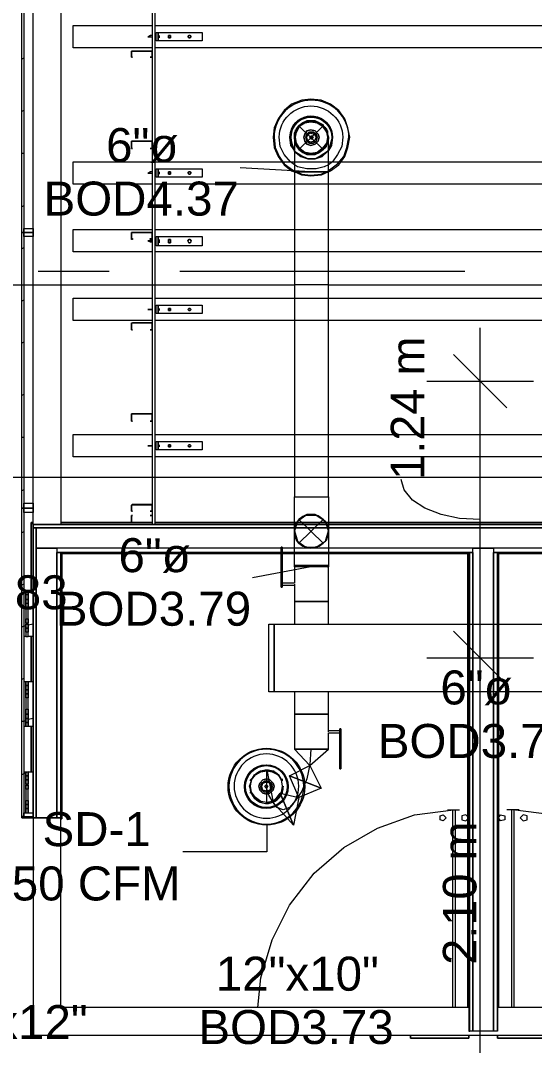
# Model space of a CAD drawing. Header units: metres. Extents: x -2 to 237, y -8 to 52.
# Drawn here: x 18.305 to 20.602, y 11.78 to 16.362 of the extents above; entities that cross this region are included whole.
import ezdxf

# ---------------------------------------------------------------- set-up
doc = ezdxf.new("R2010")
doc.units = ezdxf.units.M
doc.layers.add('HVAC - Ductos', color=5, linetype='Continuous', lineweight=0)
doc.layers.add('PDF3_Text', color=7, linetype='Continuous', lineweight=0)
doc.layers.add('PDF3_Geometry', color=7, linetype='Continuous', lineweight=0, true_color=0xaaaaaa)
doc.layers.add('PDF3_Solid Fills', color=7, linetype='Continuous', lineweight=0, true_color=0xffffff)
doc.styles.add('PDF Helvetica', font='')
doc.styles.get('PDF Helvetica').set_extended_font_data('Helvetica')

msp = doc.modelspace()

# ---------------------------------------------------------------- hatches: boundary and pattern name
at = {"layer": 'PDF3_Solid Fills', "lineweight": 0, "transparency": 33554559}
h = msp.add_hatch(color=256, dxfattribs=at)
h.paths.add_polyline_path([(18.3199, 12.8206), (18.3291, 12.8206), (18.3291, 13.0039), (18.3199, 13.0039)])
h.paths.add_polyline_path([(18.3291, 12.8022), (18.3199, 12.8022), (18.3291, 12.7977)])

# ---------------------------------------------------------------- linework, layer by layer
at = {"layer": 'HVAC - Ductos', "lineweight": 0}
for points in [[(19.5299, 14.081), (19.5299, 14.0856), (19.5299, 14.081), (19.5299, 14.0901), (19.5299, 14.1177), (19.5299, 14.1497), (19.5299, 14.1864), (19.5299, 14.2322), (19.5391, 14.2322), (19.5483, 14.2322), (19.5666, 14.2322), (19.5849, 14.2322), (19.6033, 14.2322), (19.6216, 14.2322), (19.6399, 14.2322), (19.6583, 14.2322), (19.672, 14.2322), (19.6766, 14.2322), (19.6812, 14.2322), (19.6812, 15.6852), (19.6903, 15.6897), (19.727, 15.7173), (19.7545, 15.7539), (19.7683, 15.7951), (19.7775, 15.841), (19.7683, 15.8823), (19.7545, 15.9235), (19.727, 15.9602), (19.6903, 15.9877), (19.6491, 16.006), (19.6033, 16.0106), (19.562, 16.006), (19.5162, 15.9877), (19.4841, 15.9602), (19.4566, 15.9235), (19.4383, 15.8823), (19.4337, 15.841), (19.4383, 15.7951), (19.4566, 15.7539), (19.4841, 15.7173), (19.5162, 15.6897), (19.5299, 15.6852), (19.5299, 14.2322), (19.5391, 14.2322), (19.5483, 14.2322), (19.5666, 14.2322), (19.5849, 14.2322), (19.6033, 14.2322), (19.6216, 14.2322), (19.6399, 14.2322), (19.6583, 14.2322), (19.672, 14.2322), (19.6766, 14.2322), (19.6812, 14.2322), (19.6812, 14.2139), (19.6812, 14.1727), (19.6812, 14.1314), (19.6812, 14.1039), (19.6812, 14.0856), (19.6812, 14.081), (19.6812, 14.0718), (19.6812, 14.0535), (19.6812, 14.026), (19.6812, 13.9893), (19.6812, 13.9481), (19.6812, 13.9252), (19.6812, 13.9206), (19.6766, 13.9206), (19.672, 13.9206), (19.6583, 13.9206), (19.6399, 13.9206), (19.6216, 13.9206), (19.6033, 13.9206), (19.5849, 13.9206), (19.5666, 13.9206), (19.5483, 13.9206), (19.5391, 13.9206), (19.5299, 13.9206), (19.5299, 13.8472), (19.4749, 13.8472)], [(19.5299, 15.8319), (19.5299, 15.8181), (19.5391, 15.7997), (19.5483, 15.786), (19.5666, 15.7723), (19.5849, 15.7631), (19.6033, 15.7631), (19.5849, 15.7677), (19.5666, 15.7769), (19.5529, 15.786), (19.5391, 15.8043), (19.5345, 15.8181), (19.5299, 15.841), (19.5345, 15.8593), (19.5391, 15.8777), (19.5529, 15.8914), (19.5666, 15.9006), (19.5849, 15.9097), (19.6033, 15.9143), (19.6216, 15.9097), (19.6399, 15.9006), (19.6583, 15.8914)], [(19.5391, 15.8685), (19.5529, 15.8914), (19.5712, 15.9051)], [(19.5712, 15.9097), (19.5757, 15.9097), (19.5803, 15.9097)], [(19.5803, 15.9097), (19.6033, 15.9143), (19.6307, 15.9097)], [(19.6307, 15.9097), (19.6353, 15.9097)], [(19.6353, 15.9051), (19.6583, 15.8914), (19.672, 15.8685)], [(19.5345, 15.8089), (19.5345, 15.8135), (19.5299, 15.841), (19.5345, 15.8639)], [(19.5345, 15.8639), (19.5345, 15.8685), (19.5345, 15.8731)], [(19.6583, 15.896), (19.6583, 15.8914), (19.6675, 15.8777), (19.6766, 15.8593), (19.6766, 15.8548), (19.6766, 15.8593), (19.6766, 15.841), (19.6766, 15.8181), (19.6675, 15.8043), (19.6583, 15.786), (19.6399, 15.7769), (19.6216, 15.7677), (19.6033, 15.7631)], [(19.672, 15.8731), (19.6766, 15.8685), (19.6766, 15.8639)], [(19.672, 15.8639), (19.6766, 15.841), (19.672, 15.8135)], [(19.5299, 15.841), (19.5299, 15.8319), (19.5299, 15.8135), (19.5299, 15.786), (19.5299, 15.7493), (19.5299, 15.7035), (19.5299, 15.6852), (19.5391, 15.6852), (19.5483, 15.6852), (19.5666, 15.6852), (19.5849, 15.6852), (19.6033, 15.6852), (19.6216, 15.6852), (19.6399, 15.6852), (19.6583, 15.6852), (19.672, 15.6852), (19.6766, 15.6852), (19.6812, 15.6852), (19.6812, 15.731), (19.6812, 15.7677), (19.6812, 15.8043), (19.6812, 15.8273), (19.6812, 15.8364)], [(19.6307, 15.7723), (19.6033, 15.7631), (19.6216, 15.7631), (19.6399, 15.7723), (19.6583, 15.786), (19.672, 15.7997), (19.6766, 15.8181), (19.6812, 15.8319)], [(19.6766, 15.8135), (19.6766, 15.8089), (19.672, 15.8089), (19.6583, 15.786), (19.6353, 15.7723), (19.6353, 15.7677), (19.6307, 15.7677)], [(19.6812, 15.8364), (19.6812, 15.841)], [(19.5803, 15.7677), (19.5757, 15.7677), (19.5712, 15.7723), (19.5529, 15.786), (19.5391, 15.8089)], [(19.6033, 15.7677), (19.5803, 15.7723)], [(19.6033, 15.6852), (19.287, 15.7035)], [(19.6812, 15.7173), (19.6629, 15.7081), (19.6262, 15.6989), (19.5849, 15.6989), (19.5437, 15.7081), (19.5299, 15.7173)], [(19.5299, 15.6897), (19.562, 15.676), (19.6033, 15.6714), (19.6491, 15.676), (19.6812, 15.6897)], [(19.6812, 15.6852), (19.6491, 15.6714), (19.6033, 15.6668), (19.562, 15.6714), (19.5299, 15.6852)], [(19.6812, 15.6852), (19.6766, 15.6852), (19.672, 15.6852), (19.6583, 15.6852), (19.6399, 15.6852), (19.6216, 15.6852), (19.6033, 15.6852), (19.5849, 15.6852), (19.5666, 15.6852), (19.5483, 15.6852), (19.5391, 15.6852), (19.5299, 15.6852)], [(19.5299, 14.3193), (16.8257, 14.3193), (16.8257, 15.181), (19.5299, 15.181)], [(19.6812, 15.181), (19.5299, 15.181)], [(19.6812, 15.181), (28.7563, 15.181), (28.7563, 14.3193), (19.6812, 14.3193)], [(20.3595, 11.1752), (20.3595, 13.5126), (20.3595, 14.9885)], [(20.2403, 14.8693), (20.3595, 14.7502), (20.4787, 14.631)], [(20.1212, 14.7502), (20.3595, 14.7502), (20.5979, 14.7502)], [(19.6812, 14.3193), (19.5299, 14.3193)], [(20.3595, 14.1314), (20.2679, 14.136), (20.1853, 14.1543), (20.112, 14.1818), (20.057, 14.2185), (20.0203, 14.2643), (20.0066, 14.3102)], [(19.5299, 14.0764), (19.5299, 14.081), (19.5345, 14.1085), (19.5529, 14.136), (19.5803, 14.1497), (19.6033, 14.1543), (19.6353, 14.1497), (19.6583, 14.1314), (19.6766, 14.1039), (19.6812, 14.081)], [(19.6812, 14.0856), (19.6766, 14.0993), (19.672, 14.1177), (19.6583, 14.1314), (19.6399, 14.1451), (19.6216, 14.1543), (19.6033, 14.1543), (19.5849, 14.1543), (19.5666, 14.1451), (19.5483, 14.1314), (19.5391, 14.1177), (19.5299, 14.0993), (19.5299, 14.0856)], [(19.6812, 13.6639), (19.6812, 13.7647), (19.6766, 13.7647), (19.672, 13.7647), (19.6583, 13.7647), (19.6399, 13.7647), (19.6216, 13.7647), (19.6033, 13.7647), (19.5849, 13.7647), (19.5666, 13.7647), (19.5483, 13.7647), (19.5391, 13.7647), (19.5299, 13.7647), (19.5391, 13.7647), (19.5483, 13.7647), (19.5666, 13.7647), (19.5849, 13.7647), (19.6033, 13.7647), (19.6216, 13.7647), (19.6399, 13.7647), (19.6583, 13.7647), (19.672, 13.7647), (19.6766, 13.7647), (19.6812, 13.7647), (19.6812, 13.9206), (19.6766, 13.9206), (19.6812, 13.9206), (19.6766, 13.9206), (19.672, 13.9206), (19.6583, 13.9206), (19.6399, 13.9206), (19.6216, 13.9206), (19.6033, 13.9206), (19.5849, 13.9206), (19.5666, 13.9206), (19.5483, 13.9206), (19.5391, 13.9206), (19.5299, 13.9206), (19.5299, 13.9252), (19.5391, 13.9252), (19.5483, 13.9252), (19.5666, 13.9252), (19.5849, 13.9252), (19.6033, 13.9252), (19.6216, 13.9252), (19.6399, 13.9252), (19.6583, 13.9252), (19.672, 13.9252), (19.6766, 13.9252), (19.6812, 13.9252), (19.6766, 13.9252), (19.6812, 13.9252), (19.6766, 13.9252), (19.672, 13.9252), (19.6583, 13.9252), (19.6399, 13.9252), (19.6216, 13.9252), (19.6033, 13.9252), (19.5849, 13.9252), (19.5666, 13.9252), (19.5483, 13.9252), (19.5391, 13.9252), (19.5299, 13.9252), (19.5299, 13.9709), (19.5299, 14.0122), (19.5299, 14.0443), (19.5299, 14.0672), (19.5299, 14.0764)], [(19.4749, 14.0077), (19.4703, 14.0077)], [(19.4703, 13.8427), (19.4703, 13.8381), (19.4703, 13.8335), (19.4703, 13.8289), (19.4703, 13.8335), (19.4703, 13.8381), (19.4703, 13.8427), (19.4703, 13.9939)], [(19.4749, 13.9939), (19.4749, 13.8427), (19.4749, 13.8381), (19.4749, 13.8335), (19.4749, 13.8289), (19.4749, 13.8335), (19.4749, 13.8381)], [(19.6033, 13.9206), (19.342, 13.8701)], [(19.4749, 13.8427), (19.4749, 13.8381), (19.5299, 13.8381), (19.5299, 13.7647), (19.5299, 13.6639), (19.5391, 13.6639), (19.5483, 13.6639), (19.5666, 13.6639), (19.5849, 13.6639), (19.6033, 13.6639), (19.6216, 13.6639)], [(19.5299, 13.8427), (19.5299, 13.8381)], [(19.4703, 13.8289), (19.4749, 13.8289)], [(19.6262, 13.6639), (19.6353, 13.6639), (19.6399, 13.6639)], [(19.6445, 13.6639), (19.6537, 13.6639)], [(19.6583, 13.6639), (19.6629, 13.6639), (19.6675, 13.6639)], [(19.672, 13.6639), (19.6766, 13.6639)], [(20.2403, 13.6318), (20.3595, 13.5126), (20.4787, 13.3935)], [(20.1212, 13.5126), (20.3595, 13.5126), (20.5979, 13.5126)], [(19.7316, 13.1826), (19.7316, 13.1872), (19.6812, 13.1872), (19.6812, 13.2606), (19.6812, 13.3614), (19.6766, 13.3614), (19.672, 13.3614), (19.6583, 13.3614), (19.6399, 13.3614), (19.6216, 13.3614), (19.6033, 13.3614), (19.5849, 13.3614), (19.5666, 13.3614), (19.5483, 13.3614), (19.5391, 13.3614), (19.5299, 13.3614), (19.5299, 13.2606), (19.5391, 13.2606), (19.5483, 13.2606), (19.5666, 13.2606), (19.5849, 13.2606), (19.6033, 13.2606), (19.6216, 13.2606), (19.6399, 13.2606), (19.6583, 13.2606), (19.672, 13.2606), (19.6766, 13.2606), (19.6812, 13.2606), (19.6766, 13.2606), (19.672, 13.2606), (19.6583, 13.2606), (19.6399, 13.2606), (19.6216, 13.2606), (19.6033, 13.2606), (19.5849, 13.2606), (19.5666, 13.2606), (19.5483, 13.2606), (19.5391, 13.2606), (19.5299, 13.2606), (19.5299, 13.1048), (19.5987, 13.0314), (19.6491, 12.9306), (19.507, 12.9856), (19.5987, 13.0314), (19.6812, 13.1048), (19.5299, 13.1048), (19.6812, 13.1048), (19.6812, 13.1781), (19.7316, 13.1781)], [(19.6812, 13.1826), (19.6812, 13.1872)], [(19.7362, 13.1964), (19.7316, 13.1964)], [(19.7316, 13.0314), (19.7316, 13.1826), (19.7316, 13.1872), (19.7316, 13.1918), (19.7316, 13.1964), (19.7316, 13.1918), (19.7316, 13.1872)], [(19.7362, 13.1826), (19.7362, 13.1872), (19.7362, 13.1918), (19.7362, 13.1964), (19.7362, 13.1918), (19.7362, 13.1872), (19.7362, 13.1826), (19.7362, 13.0314)], [(19.6033, 13.1048), (19.5987, 13.036), (19.5849, 12.9718), (19.562, 12.9168), (19.5345, 12.8755), (19.507, 12.8435), (19.4795, 12.8343), (19.452, 12.8435), (19.4337, 12.8664), (19.4153, 12.8985), (19.4062, 12.926), (19.4062, 12.9397)], [(19.7316, 13.0176), (19.7362, 13.0176)], [(19.3329, 12.9626), (19.3329, 12.9672), (19.3375, 12.9718)], [(19.3375, 12.9672), (19.3512, 12.9901), (19.3741, 13.0039)], [(19.3741, 13.0085), (19.3787, 13.0085), (19.4062, 13.0131), (19.4291, 13.0085), (19.4337, 13.0085), (19.4383, 13.0085)], [(19.4337, 13.0039), (19.4566, 12.9901), (19.4703, 12.9672)], [(19.3375, 12.9122), (19.3283, 12.9397), (19.3375, 12.9626)], [(19.3787, 12.8664), (19.3741, 12.8664), (19.3741, 12.8709), (19.3512, 12.8847), (19.3375, 12.9076), (19.3329, 12.9076), (19.3329, 12.9122)], [(19.4703, 12.9076), (19.4566, 12.8847), (19.4337, 12.8709)], [(19.4291, 12.8709), (19.4062, 12.8664), (19.3787, 12.8709)], [(19.4383, 12.8709), (19.4337, 12.8664), (19.4291, 12.8664)], [(19.4062, 12.7655), (19.4062, 12.6464), (19.0303, 12.6464)]]:
    msp.add_lwpolyline(points, dxfattribs=at)
for points in [[(19.6812, 15.6897), (19.6857, 15.6943), (19.7225, 15.7219), (19.7499, 15.7539), (19.7637, 15.7951), (19.7729, 15.841, 0.98639), (19.4383, 15.841), (19.4429, 15.7951), (19.4612, 15.7539), (19.4841, 15.7219), (19.5208, 15.6943), (19.5299, 15.6897)], [(19.5299, 15.7173), (19.5116, 15.731), (19.4841, 15.7631), (19.4657, 15.7997), (19.4612, 15.841, -0.980629), (19.7453, 15.841), (19.7407, 15.7997), (19.7225, 15.7631), (19.6995, 15.731), (19.6812, 15.7173)], [(19.4749, 12.9718), (19.4749, 12.9672), (19.4749, 12.9626, 12.694638), (19.4795, 12.9397), (19.4749, 12.9122), (19.4749, 12.9076)]]:
    msp.add_lwpolyline(points, format="xyb", dxfattribs=at)
for points in [[(19.6995, 15.841, 1.35205), (19.5299, 15.786), (19.5162, 15.8089), (19.5116, 15.841, -1.326309), (19.6812, 15.786), (19.6903, 15.8089), (19.6995, 15.841, 0.962597), (19.507, 15.841), (19.5116, 15.8043), (19.5299, 15.7814, -1.406277)], [(19.5712, 12.9397, 0.986976), (19.2366, 12.9397, 1.014005)], [(19.5483, 12.9397, 0.99459), (19.2595, 12.9397, 0.994113)], [(19.5025, 12.9397, 0.943815), (19.3053, 12.9397, 0.989673)]]:
    msp.add_lwpolyline(points, format="xyb", close=True, dxfattribs=at)
for points in [[(19.6583, 15.896), (19.6399, 15.9051), (19.6216, 15.9143), (19.6033, 15.9143), (19.5849, 15.9143), (19.5666, 15.9051), (19.5483, 15.8914), (19.5391, 15.8777), (19.5299, 15.8593), (19.5391, 15.8777), (19.5483, 15.8914), (19.5666, 15.9051), (19.5849, 15.9143), (19.6033, 15.9143), (19.6216, 15.9143), (19.6399, 15.9051)], [(19.5391, 15.8639), (19.5529, 15.8914), (19.5757, 15.9051), (19.6033, 15.9097), (19.6307, 15.9051), (19.6537, 15.8914), (19.672, 15.8639), (19.6766, 15.841), (19.672, 15.8135), (19.6537, 15.7906), (19.6307, 15.7723), (19.6033, 15.7677), (19.5757, 15.7723), (19.5529, 15.7906), (19.5391, 15.8135), (19.5345, 15.841)], [(19.5299, 15.8593), (19.5299, 15.8548)], [(19.5757, 15.8548), (19.5712, 15.841), (19.5757, 15.8548), (19.5849, 15.8685), (19.6033, 15.8731), (19.6216, 15.8685), (19.6353, 15.8548), (19.6399, 15.841), (19.6353, 15.8548), (19.6216, 15.8685), (19.6033, 15.8731), (19.5849, 15.8685)], [(19.5849, 15.8548), (19.5803, 15.841), (19.5849, 15.8548), (19.5941, 15.8639), (19.6125, 15.8639), (19.6262, 15.8548), (19.6307, 15.841), (19.6262, 15.8548), (19.6125, 15.8639), (19.5987, 15.8639)], [(19.5895, 15.8548), (19.6033, 15.8593), (19.617, 15.8548), (19.6262, 15.841), (19.617, 15.8227), (19.6033, 15.8181), (19.5895, 15.8227), (19.5849, 15.841)], [(19.6766, 15.8593), (19.672, 15.8777), (19.6583, 15.8914), (19.672, 15.8777)], [(19.5299, 15.8548), (19.5299, 15.841), (19.5299, 15.8319), (19.5299, 15.841)], [(19.6353, 15.8227), (19.6399, 15.841), (19.6353, 15.8227), (19.6216, 15.8089), (19.6033, 15.8043), (19.5849, 15.8089), (19.5757, 15.8227), (19.5712, 15.841), (19.5757, 15.8227), (19.5849, 15.8089), (19.6033, 15.8043), (19.6216, 15.8089)], [(19.6262, 15.8227), (19.6307, 15.841), (19.6262, 15.8227), (19.6125, 15.8135), (19.5941, 15.8135), (19.5849, 15.8227), (19.5803, 15.841), (19.5849, 15.8227), (19.5987, 15.8135), (19.6125, 15.8135)], [(19.6033, 15.8456), (19.5987, 15.841), (19.6033, 15.8456), (19.6079, 15.8456), (19.6125, 15.841), (19.6079, 15.8319), (19.6033, 15.8319), (19.5987, 15.841), (19.6033, 15.8364), (19.6079, 15.8364), (19.6079, 15.841), (19.6079, 15.8456)], [(19.6812, 15.841), (19.6812, 15.8319), (19.6812, 15.841), (19.6766, 15.8548)], [(19.6812, 15.7814), (19.6949, 15.8043), (19.6995, 15.841), (19.6949, 15.8043)], [(19.6812, 15.786), (19.6766, 15.7769), (19.6491, 15.7585), (19.6216, 15.7447), (19.5895, 15.7447), (19.5575, 15.7585), (19.5299, 15.7769), (19.5575, 15.7539), (19.5895, 15.7447), (19.6216, 15.7447), (19.6537, 15.7539), (19.6766, 15.7769), (19.6812, 15.7814), (19.6766, 15.7769)], [(19.5299, 15.7769), (19.5575, 15.7585), (19.5895, 15.7447), (19.6216, 15.7447), (19.6491, 15.7585), (19.6766, 15.7769), (19.6537, 15.7539), (19.6216, 15.7447), (19.5895, 15.7447), (19.5575, 15.7539), (19.5299, 15.7769), (19.5299, 15.7814), (19.5299, 15.7769), (19.5299, 15.786)], [(19.6812, 14.0856), (19.6812, 14.081), (19.6766, 14.0581), (19.672, 14.0397), (19.6583, 14.026), (19.6399, 14.0122), (19.6216, 14.0077), (19.6033, 14.0031), (19.5849, 14.0077), (19.5666, 14.0122), (19.5483, 14.026), (19.5391, 14.0397), (19.5299, 14.0581), (19.5299, 14.081), (19.5299, 14.0581), (19.5391, 14.0397), (19.5483, 14.026), (19.5666, 14.0122), (19.5849, 14.0077), (19.6033, 14.0031), (19.6216, 14.0077), (19.6399, 14.0122), (19.6583, 14.026), (19.672, 14.0397), (19.6766, 14.0581), (19.6812, 14.081)], [(19.4703, 13.9939), (19.4703, 13.9985), (19.4703, 14.0031), (19.4703, 14.0077), (19.4703, 14.0031), (19.4703, 13.9985)], [(19.4749, 13.9939), (19.4749, 13.9985), (19.4749, 14.0031), (19.4749, 14.0077), (19.4749, 14.0031), (19.4749, 13.9985)], [(19.4153, 13.3614), (19.4153, 13.6639), (19.4383, 13.6639), (19.4383, 13.3614)], [(19.4383, 13.6639), (21.6795, 13.6639), (21.6795, 13.3614), (19.4383, 13.3614)], [(19.5299, 13.1048), (19.5391, 13.1048), (19.5483, 13.1048), (19.5666, 13.1048), (19.5849, 13.1048), (19.6033, 13.1048), (19.6216, 13.1048), (19.6399, 13.1048), (19.6583, 13.1048), (19.672, 13.1048), (19.6766, 13.1048), (19.6812, 13.1048), (19.6766, 13.1048), (19.672, 13.1048), (19.6583, 13.1048), (19.6399, 13.1048), (19.6216, 13.1048), (19.6033, 13.1048), (19.5849, 13.1048), (19.5666, 13.1048), (19.5483, 13.1048), (19.5391, 13.1048)], [(19.7316, 13.0314), (19.7316, 13.0268), (19.7316, 13.0222), (19.7316, 13.0176), (19.7316, 13.0222), (19.7316, 13.0268)], [(19.7362, 13.0314), (19.7362, 13.0268), (19.7362, 13.0222), (19.7362, 13.0176), (19.7362, 13.0222), (19.7362, 13.0268)], [(19.3329, 12.9397), (19.3375, 12.9672), (19.3557, 12.9901), (19.3787, 13.0039), (19.4062, 13.0085), (19.4291, 13.0039), (19.4566, 12.9901), (19.4703, 12.9672), (19.4749, 12.9397), (19.4703, 12.9122), (19.4566, 12.8893), (19.4291, 12.8709), (19.4062, 12.8664), (19.3787, 12.8709), (19.3557, 12.8893), (19.3375, 12.9122)], [(19.4383, 12.9397), (19.4337, 12.9535), (19.4199, 12.9672), (19.4062, 12.9718), (19.3879, 12.9672), (19.3741, 12.9535), (19.3695, 12.9397), (19.3741, 12.9535), (19.3879, 12.9672), (19.4062, 12.9718), (19.4199, 12.9672), (19.4337, 12.9535)], [(19.4657, 12.9076), (19.5253, 12.7655), (19.4337, 12.8664), (19.4062, 12.8618), (19.4062, 13.0131), (19.4337, 12.8664)], [(19.507, 12.9856), (19.6491, 12.9306), (19.5483, 12.8893), (19.5253, 12.7655), (19.4657, 12.9076), (19.5483, 12.8893)], [(19.3695, 12.9397), (19.3741, 12.9214), (19.3879, 12.9076), (19.4062, 12.9031), (19.4199, 12.9076), (19.4337, 12.9214), (19.4383, 12.9397), (19.4337, 12.9214), (19.4199, 12.9076), (19.4062, 12.9031), (19.3879, 12.9076), (19.3741, 12.9214)], [(19.3787, 12.9397), (19.3833, 12.9535), (19.397, 12.9626), (19.4107, 12.9626), (19.4245, 12.9535), (19.4291, 12.9397), (19.4245, 12.9214), (19.4107, 12.9122), (19.397, 12.9122), (19.3833, 12.9214)], [(19.3833, 12.9397), (19.3879, 12.9535), (19.4062, 12.9581), (19.4199, 12.9535), (19.4245, 12.9397), (19.4199, 12.9214), (19.4062, 12.9168), (19.3879, 12.9214)], [(19.4107, 12.9397), (19.4062, 12.9443), (19.4016, 12.9443), (19.397, 12.9397), (19.4016, 12.9443), (19.4062, 12.9443)], [(19.397, 12.9397), (19.4016, 12.9352), (19.4062, 12.9352), (19.4107, 12.9397), (19.4062, 12.9306), (19.4016, 12.9306)]]:
    msp.add_lwpolyline(points, close=True, dxfattribs=at)
for centre, radius in [((19.4042, 12.9371), 0.1715), ((19.4032, 12.9374), 0.0979), ((19.4036, 12.9374), 0.0937), ((19.4042, 12.9374), 0.0937), ((19.4045, 12.9371), 0.0259)]:
    msp.add_circle(centre, radius, dxfattribs=at)
at = {"layer": 'PDF3_Geometry', "lineweight": 0}
for points in [[(18.3611, 14.1177), (18.352, 14.1177), (18.3611, 14.1085), (22.3854, 14.1085), (22.3854, 14.0947), (22.3717, 14.0947), (22.3717, 12.7976), (22.3854, 12.7976), (22.3854, 14.0947), (18.3611, 14.0947), (18.3611, 14.1085), (18.3611, 17.8715)], [(18.4849, 17.8715), (18.4849, 14.1085), (18.8929, 14.1085), (18.9066, 14.1085), (21.8445, 14.1085), (18.9066, 14.1085), (18.9066, 17.8669)], [(18.8929, 17.8669), (18.8929, 14.1085), (18.4849, 14.1085), (22.2663, 14.1085), (21.8629, 14.1085), (21.8445, 14.1085), (21.8445, 17.8669)], [(18.8929, 16.2397), (18.5399, 16.2397), (18.5399, 16.3406), (18.8929, 16.3406)], [(18.9066, 16.3406), (21.8445, 16.3406)], [(18.8929, 16.2947), (18.8837, 16.2947), (18.8745, 16.2901), (18.8837, 16.2901), (18.8929, 16.2901)], [(18.8837, 16.2901), (18.8837, 16.2947)], [(18.9111, 16.2947), (18.9066, 16.2947)], [(18.9066, 16.2901), (18.9111, 16.2901)], [(18.9203, 16.2993), (18.9203, 16.2947)], [(18.8929, 16.1985), (18.8837, 16.1985), (18.8929, 16.1985), (18.8929, 16.226), (18.8057, 16.226), (18.8012, 16.226), (18.8012, 16.1985), (18.8012, 16.226), (18.8057, 16.226), (18.8929, 16.226)], [(21.8445, 16.2397), (18.9066, 16.2397)], [(18.3199, 16.1939), (18.3107, 16.1893)], [(18.3199, 15.9602), (18.3107, 15.9556)], [(18.8929, 15.7906), (18.8837, 15.7906), (18.8929, 15.7906), (18.8929, 15.8181), (18.8929, 15.8227), (18.8057, 15.8227), (18.8012, 15.8227), (18.8012, 15.8181), (18.8012, 15.7906), (18.8012, 15.8181), (18.8012, 15.8227), (18.8057, 15.8227), (18.8929, 15.8227)], [(18.3199, 15.7677), (18.3107, 15.7677)], [(18.8929, 15.6301), (18.5399, 15.6301), (18.5399, 15.731), (18.8929, 15.731)], [(18.9066, 15.731), (21.8445, 15.731)], [(18.8929, 15.6852), (18.8837, 15.6852), (18.8745, 15.6806), (18.8837, 15.6806), (18.8929, 15.6806)], [(18.8837, 15.6806), (18.8837, 15.6852)], [(18.9111, 15.6852), (18.9066, 15.6852)], [(18.9066, 15.6806), (18.9111, 15.6806)], [(18.9203, 15.6897), (18.9203, 15.6852)], [(21.8445, 15.6301), (18.9066, 15.6301)], [(18.3199, 15.5339), (18.3107, 15.5293)], [(18.8929, 15.3277), (18.5399, 15.3277), (18.5399, 15.4285), (18.8929, 15.4285)], [(18.8929, 15.3827), (18.8837, 15.3827), (18.8837, 15.3873), (18.8929, 15.3873), (18.8929, 15.4147), (18.8057, 15.4147), (18.8012, 15.4147), (18.8012, 15.3873), (18.8057, 15.3873), (18.8057, 15.3827), (18.8012, 15.3827), (18.8012, 15.4147), (18.8057, 15.4147), (18.8929, 15.4147)], [(18.9066, 15.4285), (21.8445, 15.4285)], [(18.8929, 15.3781), (18.8837, 15.3781), (18.8745, 15.3781), (18.8837, 15.3735), (18.8929, 15.3735)], [(18.8837, 15.3735), (18.8837, 15.3781)], [(18.9111, 15.3781), (18.9066, 15.3781)], [(18.9066, 15.3735), (18.9111, 15.3735)], [(18.9203, 15.3827), (18.9203, 15.3781)], [(18.9203, 15.3735), (18.9203, 15.3689)], [(18.3199, 15.346), (18.3107, 15.3414)], [(21.8445, 15.3277), (18.9066, 15.3277)], [(18.7003, 15.2405), (18.3841, 15.2405)], [(20.2907, 15.2405), (19.0166, 15.2405)], [(18.3199, 15.1123), (18.3107, 15.1077)], [(18.8929, 15.0206), (18.5399, 15.0206), (18.5399, 15.1214), (18.8929, 15.1214)], [(18.9066, 15.1214), (21.8445, 15.1214)], [(18.9203, 15.0801), (18.9203, 15.0755)], [(18.8837, 15.071), (18.8745, 15.071), (18.8837, 15.071)], [(18.8929, 15.071), (18.8837, 15.071), (18.8929, 15.071)], [(18.8929, 14.9793), (18.8837, 14.9793), (18.8929, 14.9793), (18.8929, 15.0068), (18.8929, 15.0114), (18.8057, 15.0114), (18.8012, 15.0068), (18.8012, 14.9793), (18.8012, 15.0068), (18.8012, 15.0114), (18.8057, 15.0114), (18.8929, 15.0114)], [(21.8445, 15.0206), (18.9066, 15.0206)], [(18.3199, 14.9243), (18.3107, 14.9197)], [(18.3199, 14.6905), (18.3107, 14.686)], [(18.8929, 14.5714), (18.8837, 14.5714), (18.8929, 14.5714), (18.8929, 14.6035), (18.8057, 14.6035), (18.8012, 14.6035), (18.8012, 14.5714), (18.8012, 14.6035), (18.8057, 14.6035), (18.8929, 14.6035)], [(18.3199, 14.4981), (18.3107, 14.4981)], [(18.8929, 14.411), (18.5399, 14.411), (18.5399, 14.5118), (18.8929, 14.5118)], [(18.9066, 14.5118), (21.8445, 14.5118)], [(18.8837, 14.4614), (18.8745, 14.4614), (18.8837, 14.4614)], [(18.8929, 14.4614), (18.8837, 14.4614), (18.8929, 14.4614)], [(18.9203, 14.4706), (18.9203, 14.466)], [(21.8445, 14.411), (18.9066, 14.411)], [(18.3199, 14.2643), (18.3107, 14.2597)], [(18.8929, 14.1681), (18.8837, 14.1681), (18.8929, 14.1681), (18.8929, 14.1956), (18.8057, 14.1956), (18.8012, 14.1956), (18.8012, 14.1681), (18.8012, 14.1956), (18.8057, 14.2002), (18.8929, 14.2002), (18.8929, 14.1956)], [(18.3611, 12.7976), (18.3611, 14.1085), (18.352, 14.1177), (18.352, 13.8151), (18.352, 14.1177), (18.3611, 14.1177)], [(18.8929, 14.1497), (18.8929, 14.1177), (18.8057, 14.1177), (18.8012, 14.1177), (18.8012, 14.1497), (18.8012, 14.1177), (18.8057, 14.1177), (18.8929, 14.1177), (18.4849, 14.1177), (18.8929, 14.1177)], [(18.3107, 12.7976), (18.3291, 12.7976), (18.3383, 12.7976), (18.3611, 12.7976), (18.3611, 14.0947), (18.3749, 14.0947), (22.3717, 14.0947), (22.3717, 14.0031), (22.3717, 12.7976), (22.28, 12.7976), (22.28, 14.0031), (22.3717, 14.0031), (18.3749, 14.0031), (18.3749, 14.0947), (18.3749, 12.7976), (18.3611, 12.7976), (18.3611, 14.1085), (18.3611, 13.8151)], [(18.3199, 14.0764), (18.3107, 14.0718)], [(18.3199, 13.0039), (18.3291, 13.0039), (18.3291, 12.8206), (18.3291, 12.8389), (18.3383, 12.8389), (18.3383, 12.8206), (18.3383, 13.0039), (18.3611, 13.0039), (18.3611, 13.2056), (18.3383, 13.2056), (18.3291, 13.2056), (18.3291, 13.2239), (18.3291, 13.2422), (18.3383, 13.2422), (18.3383, 13.2239), (18.3291, 13.2239), (18.3383, 13.2239), (18.3383, 13.2056), (18.3383, 13.4072), (18.3611, 13.4072), (18.3611, 13.6089), (18.3383, 13.6089), (18.3383, 13.6272), (18.3291, 13.6272), (18.3291, 13.6089), (18.3383, 13.6089), (18.3383, 13.8151), (18.3611, 13.8151), (18.3611, 14.1085), (18.3611, 13.9847), (18.3611, 12.7976), (18.4849, 12.7976), (18.3611, 12.7976), (18.3611, 11.9497)], [(18.4849, 14.1085), (18.3611, 14.1085)], [(18.3611, 14.1085), (22.3854, 14.1085)], [(22.2663, 14.1085), (18.4849, 14.1085)], [(20.3275, 13.9847), (20.3091, 13.9847), (18.4849, 13.9847), (18.4666, 13.9847)], [(20.3275, 13.9847), (18.4666, 13.9847)], [(22.2663, 11.9497), (20.4375, 11.9497), (20.4375, 11.8443), (20.4191, 11.8443), (20.4191, 13.9847), (20.4375, 13.9847), (20.4375, 11.8443), (20.4375, 13.9847), (20.4191, 13.9847), (22.28, 13.9847)], [(22.2571, 13.9801), (20.4375, 13.9801), (22.2571, 13.9801)], [(18.3199, 13.8427), (18.3107, 13.8381)], [(18.3199, 13.8151), (18.3291, 13.8151), (18.3291, 13.6089), (18.3199, 13.6089)], [(18.3383, 13.7556), (18.3383, 13.7372), (18.3291, 13.7372), (18.3291, 13.7556)], [(18.3611, 13.6639), (18.3383, 13.6593)], [(18.3291, 13.6548), (18.3199, 13.6548), (18.3107, 13.6502)], [(18.3611, 13.6089), (18.3611, 13.4072)], [(18.3199, 13.4209), (18.3107, 13.4164)], [(18.3199, 13.4072), (18.3291, 13.4072), (18.3291, 13.2056), (18.3199, 13.2056)], [(18.3291, 13.2331), (18.3199, 13.2285), (18.3107, 13.2285)], [(18.3611, 13.2422), (18.3383, 13.2376)], [(18.3611, 13.2056), (18.3611, 13.0039)], [(18.3383, 13.0039), (18.3383, 12.9856), (18.3291, 12.9856), (18.3291, 13.0039), (18.3383, 13.0039), (18.3291, 12.9993), (18.3199, 12.9947), (18.3107, 12.9901)], [(19.3649, 11.9497), (19.3787, 12.0826), (19.4291, 12.2522), (19.507, 12.408), (19.617, 12.5502), (19.7499, 12.6647), (19.9012, 12.7518), (20.0662, 12.8114), (20.2403, 12.8343)], [(20.2129, 12.8343), (20.2679, 12.8343)], [(20.2358, 12.8343), (20.2358, 11.9497)], [(20.2495, 11.9497), (20.2495, 12.8343)], [(20.5337, 12.8343), (20.4787, 12.8343)], [(20.5016, 11.9497), (20.5016, 12.8343)], [(21.3816, 11.9497), (21.3679, 12.0826), (21.3221, 12.2522), (21.2395, 12.408), (21.1295, 12.5456), (20.9966, 12.6647), (20.8453, 12.7518), (20.6803, 12.8114), (20.5062, 12.8343)], [(20.5108, 12.8343), (20.5108, 11.9497)], [(18.3199, 12.8068), (18.3107, 12.8022)], [(18.3611, 11.9497), (18.3611, 11.826), (22.2663, 11.826)]]:
    msp.add_lwpolyline(points, dxfattribs=at)
for points in [[(18.3199, 15.4147), (18.3107, 15.4147), (18.3107, 16.6339), (18.3199, 16.6339)], [(18.9111, 16.2719), (18.9111, 16.3085), (18.9203, 16.3085), (19.1174, 16.3085), (19.1174, 16.2719), (18.9203, 16.2719)], [(18.9203, 16.2719), (18.9203, 16.3085)], [(18.9203, 16.2901), (18.9203, 16.2947), (18.9203, 16.2993), (18.9203, 16.2947), (18.9203, 16.2901), (18.9203, 16.2856)], [(18.9249, 16.2901), (18.9249, 16.2947), (18.9249, 16.2901), (18.9249, 16.2856)], [(18.9753, 16.2901), (18.9753, 16.2947), (18.9662, 16.2947), (18.9662, 16.2901), (18.9662, 16.2856), (18.9753, 16.2856)], [(18.9662, 16.2901), (18.9662, 16.2947), (18.9753, 16.2947), (18.9753, 16.2901), (18.9753, 16.2856), (18.9662, 16.2856)], [(19.067, 16.2901), (19.0624, 16.2947), (19.0579, 16.2947), (19.0533, 16.2901), (19.0579, 16.2856), (19.0624, 16.2856)], [(19.0533, 16.2901), (19.0579, 16.2947), (19.0624, 16.2947), (19.067, 16.2901), (19.0624, 16.2856), (19.0579, 16.2856)], [(18.8057, 16.1985), (18.8012, 16.1985)], [(18.8057, 15.7906), (18.8012, 15.7906)], [(18.9111, 15.6623), (18.9111, 15.6989), (18.9203, 15.6989), (19.1174, 15.6989), (19.1174, 15.6623), (18.9203, 15.6623)], [(18.9203, 15.6623), (18.9203, 15.6989)], [(18.9203, 15.6806), (18.9203, 15.6852), (18.9203, 15.6897), (18.9203, 15.6852), (18.9203, 15.6806), (18.9203, 15.676)], [(18.9249, 15.6806), (18.9249, 15.6852), (18.9249, 15.6806), (18.9249, 15.676)], [(18.9753, 15.6806), (18.9753, 15.6852), (18.9662, 15.6852), (18.9662, 15.6806), (18.9662, 15.676), (18.9753, 15.676)], [(18.9662, 15.6806), (18.9662, 15.6852), (18.9753, 15.6852), (18.9753, 15.6806), (18.9753, 15.676), (18.9662, 15.676)], [(19.067, 15.6806), (19.0624, 15.6852), (19.0579, 15.6852), (19.0533, 15.6806), (19.0579, 15.676), (19.0624, 15.676)], [(19.0533, 15.6806), (19.0579, 15.6852), (19.0624, 15.6852), (19.067, 15.6806), (19.0624, 15.676), (19.0579, 15.676)], [(18.3199, 14.1818), (18.3107, 14.1818), (18.3107, 15.4147), (18.3199, 15.4147)], [(18.3199, 15.4331), (18.3611, 15.4331), (18.3611, 15.4147), (18.3199, 15.4147)], [(18.3199, 15.4147), (18.3611, 15.4147), (18.3611, 15.3964), (18.3199, 15.3964)], [(18.9111, 15.3551), (18.9111, 15.3964), (18.9203, 15.3964), (19.1174, 15.3964), (19.1174, 15.3551), (18.9203, 15.3551)], [(18.9203, 15.3551), (18.9203, 15.3964)], [(18.9203, 15.3781), (18.9203, 15.3827), (18.9203, 15.3781), (18.9203, 15.3689)], [(18.9249, 15.3781), (18.9249, 15.3827), (18.9249, 15.3781), (18.9249, 15.3689)], [(18.9753, 15.3781), (18.9753, 15.3827), (18.9662, 15.3827), (18.9662, 15.3781), (18.9662, 15.3689), (18.9753, 15.3689), (18.9753, 15.3735)], [(18.9662, 15.3781), (18.9662, 15.3827), (18.9753, 15.3827), (18.9753, 15.3781), (18.9753, 15.3689), (18.9662, 15.3689)], [(19.067, 15.3781), (19.0624, 15.3827), (19.0579, 15.3827), (19.0533, 15.3781), (19.0579, 15.3689), (19.0624, 15.3689), (19.067, 15.3735)], [(19.0533, 15.3781), (19.0579, 15.3827), (19.0624, 15.3827), (19.067, 15.3781), (19.0624, 15.3689), (19.0579, 15.3689)], [(18.9111, 15.0527), (18.9111, 15.0893), (18.9203, 15.0893), (19.1174, 15.0893), (19.1174, 15.0527), (18.9203, 15.0527)], [(18.9203, 15.0527), (18.9203, 15.0893)], [(18.9203, 15.071), (18.9203, 15.0755), (18.9203, 15.0801), (18.9203, 15.0755), (18.9203, 15.071), (18.9203, 15.0664)], [(18.9111, 15.071), (18.9066, 15.071)], [(18.9249, 15.071), (18.9249, 15.0755), (18.9249, 15.071), (18.9249, 15.0664)], [(18.9753, 15.071), (18.9753, 15.0755), (18.9662, 15.0755), (18.9662, 15.071), (18.9662, 15.0664), (18.9753, 15.0664)], [(18.9662, 15.071), (18.9662, 15.0755), (18.9753, 15.0755), (18.9753, 15.071), (18.9753, 15.0664), (18.9662, 15.0664)], [(19.067, 15.071), (19.0624, 15.0755), (19.0579, 15.0755), (19.0533, 15.071), (19.0579, 15.0664), (19.0624, 15.0664)], [(19.0533, 15.071), (19.0579, 15.0755), (19.0624, 15.0755), (19.067, 15.071), (19.0624, 15.0664), (19.0579, 15.0664)], [(18.8057, 14.9793), (18.8012, 14.9793)], [(18.8057, 14.5714), (18.8012, 14.5714)], [(18.9111, 14.4614), (18.9066, 14.4614)], [(18.9111, 14.4431), (18.9111, 14.4798), (18.9203, 14.4798), (19.1174, 14.4798), (19.1174, 14.4431), (18.9203, 14.4431)], [(18.9203, 14.4431), (18.9203, 14.4798)], [(18.9203, 14.4614), (18.9203, 14.466), (18.9203, 14.4706), (18.9203, 14.466), (18.9203, 14.4614), (18.9203, 14.4568)], [(18.9249, 14.4614), (18.9249, 14.466), (18.9249, 14.4614), (18.9249, 14.4568)], [(18.9753, 14.4614), (18.9753, 14.466), (18.9662, 14.466), (18.9662, 14.4614), (18.9662, 14.4568), (18.9753, 14.4568)], [(18.9662, 14.4614), (18.9662, 14.466), (18.9753, 14.466), (18.9753, 14.4614), (18.9753, 14.4568), (18.9662, 14.4568)], [(19.067, 14.4614), (19.0624, 14.466), (19.0579, 14.466), (19.0533, 14.4614), (19.0579, 14.4568), (19.0624, 14.4568)], [(19.0533, 14.4614), (19.0579, 14.466), (19.0624, 14.466), (19.067, 14.4614), (19.0624, 14.4568), (19.0579, 14.4568)], [(18.3199, 12.7976), (18.3107, 12.7976), (18.3107, 14.1818), (18.3199, 14.1818)], [(18.3199, 14.2048), (18.3611, 14.2048), (18.3611, 14.1818), (18.3199, 14.1818)], [(18.3611, 14.1818), (18.3611, 14.1635), (18.3199, 14.1635), (18.3199, 14.1818)], [(18.8057, 14.1681), (18.8012, 14.1681)], [(18.8057, 14.1497), (18.8012, 14.1497)], [(18.8837, 14.1497), (18.8929, 14.1497)], [(21.8445, 14.1177), (18.9066, 14.1177)], [(18.4666, 14.0031), (18.4666, 12.7976), (18.3749, 12.7976), (18.3749, 14.0031)], [(20.3275, 13.9847), (20.3275, 14.0031), (18.4666, 14.0031), (18.4666, 13.9847)], [(20.3091, 11.8443), (20.3137, 11.8443), (20.3137, 13.9847), (20.3275, 13.9847), (20.3275, 11.8443), (20.3137, 11.8443), (20.3137, 13.9847), (20.3091, 13.9847), (20.3091, 11.9497), (18.4849, 11.9497), (18.4849, 12.7976), (18.4666, 12.7976), (18.4666, 13.9847), (18.4849, 13.9847), (18.4849, 12.7976), (18.4849, 13.9847), (18.4849, 12.7976), (18.4849, 13.9847), (18.4849, 12.7976), (18.4849, 13.9847), (18.4895, 13.9801), (20.3091, 13.9801), (18.4895, 13.9801), (18.4895, 12.7931), (18.4849, 12.7931), (18.4895, 12.7931), (18.4895, 13.9801), (18.4849, 13.9847), (20.1853, 13.9847), (18.4849, 13.9847), (20.3091, 13.9847), (20.3091, 11.9497), (20.3091, 13.9847), (20.3091, 11.9497)], [(20.3045, 11.9497), (20.3045, 13.9847)], [(20.4191, 14.0031), (20.4191, 11.8443), (20.3275, 11.8443), (20.3275, 14.0031)], [(20.4191, 14.0031), (20.4191, 13.9847), (22.28, 13.9847), (22.28, 14.0031)], [(22.2617, 13.9847), (20.4375, 13.9847), (20.4375, 11.9497), (20.4375, 13.9847), (20.4375, 11.9497), (20.4375, 13.9847), (22.2617, 13.9847), (20.6116, 13.9847)], [(20.4421, 11.9497), (20.4421, 13.9847)], [(18.3383, 13.8151), (18.3383, 13.7968), (18.3291, 13.7968), (18.3291, 13.8151)], [(18.3383, 13.7739), (18.3291, 13.7739), (18.3291, 13.7968), (18.3383, 13.7968)], [(18.3383, 13.7556), (18.3291, 13.7556), (18.3291, 13.7739), (18.3383, 13.7739)], [(18.3383, 13.6685), (18.3291, 13.6685), (18.3291, 13.6868), (18.3383, 13.6868)], [(18.3383, 13.6456), (18.3291, 13.6456), (18.3291, 13.6639), (18.3383, 13.6639)], [(18.3291, 13.6272), (18.3291, 13.6456), (18.3383, 13.6456), (18.3383, 13.6272)], [(18.352, 13.6089), (18.352, 13.4072)], [(18.3383, 13.4072), (18.3383, 13.3889), (18.3291, 13.3889), (18.3291, 13.4072)], [(18.3383, 13.3706), (18.3291, 13.3706), (18.3291, 13.3889), (18.3383, 13.3889)], [(18.3383, 13.3522), (18.3291, 13.3522), (18.3291, 13.3706), (18.3383, 13.3706)], [(18.3383, 13.3339), (18.3291, 13.3339), (18.3291, 13.3522), (18.3383, 13.3522)], [(18.3383, 13.2606), (18.3291, 13.2606), (18.3291, 13.2835), (18.3383, 13.2835)], [(18.3383, 13.2422), (18.3291, 13.2422), (18.3291, 13.2606), (18.3383, 13.2606)], [(18.3291, 13.2239), (18.3291, 13.2422), (18.3383, 13.2422), (18.3383, 13.2239)], [(18.352, 13.2056), (18.352, 13.0039)], [(18.3383, 12.9672), (18.3291, 12.9672), (18.3291, 12.9856), (18.3383, 12.9856)], [(18.3383, 12.9489), (18.3291, 12.9489), (18.3291, 12.9672), (18.3383, 12.9672)], [(18.3383, 12.926), (18.3291, 12.926), (18.3291, 12.9443), (18.3383, 12.9443)], [(18.3383, 12.8572), (18.3291, 12.8572), (18.3291, 12.8755), (18.3383, 12.8755)], [(18.3383, 12.8389), (18.3291, 12.8389), (18.3291, 12.8572), (18.3383, 12.8572)], [(18.3199, 12.8206), (18.3611, 12.8206), (18.3611, 12.8022), (18.3199, 12.8022)], [(20.2083, 12.7976), (20.1945, 12.7839), (20.1808, 12.7885), (20.1808, 12.8068), (20.1945, 12.8114)], [(20.3091, 12.7976), (20.2953, 12.8114), (20.2771, 12.8068), (20.2771, 12.7885), (20.2953, 12.7839)], [(20.4421, 12.7976), (20.4512, 12.8114), (20.4695, 12.8068), (20.4695, 12.7885), (20.4512, 12.7839)], [(20.5383, 12.7976), (20.5521, 12.7839), (20.5703, 12.7885), (20.5703, 12.8068), (20.5521, 12.8114)], [(20.3091, 11.826), (20.3091, 11.8122), (20.0479, 11.8122), (20.0479, 11.826), (20.0479, 11.8122), (20.3091, 11.8122)], [(20.6987, 11.826), (20.6987, 11.8122), (20.4375, 11.8122), (20.4375, 11.826), (20.4375, 11.8122), (20.6987, 11.8122)]]:
    msp.add_lwpolyline(points, close=True, dxfattribs=at)
at = {"layer": 'PDF3_Geometry', "color": 8, "lineweight": 0, "true_color": 0x808080}
for points in [[(19.6675, 15.8823), (19.6262, 15.9097), (19.5803, 15.9097), (19.5437, 15.8823), (19.5299, 15.841), (19.5437, 15.7951), (19.5803, 15.7677), (19.6262, 15.7677), (19.6675, 15.7951), (19.6812, 15.841)], [(19.6675, 14.1222), (19.6262, 14.1497), (19.5803, 14.1497), (19.5437, 14.1222), (19.5299, 14.081), (19.5437, 14.0352), (19.5803, 14.0077), (19.6262, 14.0077), (19.6675, 14.0352), (19.6812, 14.081)]]:
    msp.add_lwpolyline(points, close=True, dxfattribs=at)
for points in [[(19.5483, 15.8914), (19.6583, 15.786)], [(19.6583, 15.8914), (19.5483, 15.786)], [(19.5483, 14.1314), (19.6583, 14.026)], [(19.6583, 14.1314), (19.5483, 14.026)]]:
    msp.add_lwpolyline(points, dxfattribs=at)

# ---------------------------------------------------------------- texts
at = {"layer": 'PDF3_Text', "lineweight": 0, "char_height": 0.15195, "attachment_point": 4, "style": 'PDF Helvetica'}
for s, insert in [('6"ø', (18.6874, 15.8034)), ('BOD4.37', (18.4078, 15.5651)), ('6"ø', (18.7424, 13.97)), ('BOD3.83', (17.6423, 13.805)), ('BOD3.79', (18.4628, 13.7316)), ('6"ø', (20.1816, 13.3787)), ('BOD3.79', (19.902, 13.1404)), ('SD-1', (18.4032, 12.7462)), ('50 CFM', (18.2657, 12.5033)), ('12"x10"', (19.1778, 12.0999)), ('14"x12"', (17.8761, 11.8845)), ('BOD3.73', (19.0999, 11.8616))]:
    msp.add_mtext(s, dxfattribs=dict(at, insert=insert))
at = {"layer": 'PDF3_Text', "lineweight": 0, "char_height": 0.15008, "attachment_point": 4, "rotation": 90, "style": 'PDF Helvetica'}
for s, insert in [('1.24 m', (20.0352, 14.3088)), ('2.10 m', (20.269, 12.1408))]:
    msp.add_mtext(s, dxfattribs=dict(at, insert=insert))

doc.saveas('drawing.dxf')
